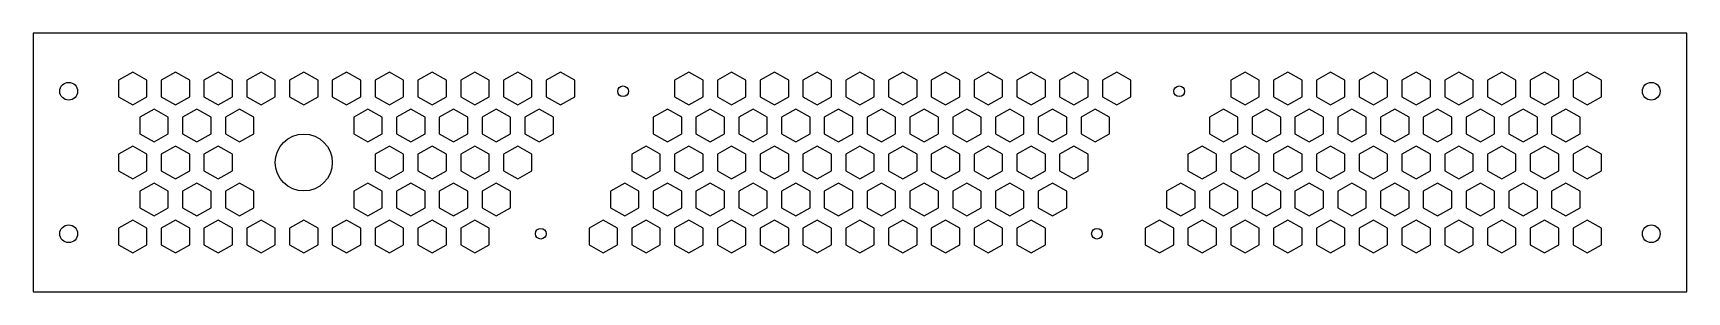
# Model space of a CAD drawing. Header units: millimetres. Extents: x 372 to 835, y 384 to 456.
import ezdxf

# ---------------------------------------------------------------- set-up
doc = ezdxf.new("R2010")
doc.units = ezdxf.units.MM

msp = doc.modelspace()

# ---------------------------------------------------------------- linework, layer by layer
at = {"color": 7, "linetype": 'Continuous', "lineweight": 25}
for p, q in [((835.48, 456.44), (371.6, 456.44)), ((371.6, 456.44), (371.6, 383.74)), ((835.48, 383.74), (835.48, 456.44)), ((399.54, 445.49), (395.54, 443.18)), ((403.54, 443.18), (399.54, 445.49)), ((411.54, 445.49), (407.54, 443.18)), ((415.54, 443.18), (411.54, 445.49)), ((423.54, 445.49), (419.54, 443.18)), ((427.54, 443.18), (423.54, 445.49)), ((435.54, 445.49), (431.54, 443.18)), ((439.54, 443.18), (435.54, 445.49)), ((447.54, 445.49), (443.54, 443.18)), ((451.54, 443.18), (447.54, 445.49)), ((459.54, 445.49), (455.54, 443.18)), ((463.54, 443.18), (459.54, 445.49)), ((471.54, 445.49), (467.54, 443.18)), ((475.54, 443.18), (471.54, 445.49)), ((483.54, 445.49), (479.54, 443.18)), ((487.54, 443.18), (483.54, 445.49)), ((495.54, 445.49), (491.54, 443.18)), ((499.54, 443.18), (495.54, 445.49)), ((507.54, 445.49), (503.54, 443.18)), ((511.54, 443.18), (507.54, 445.49)), ((519.54, 445.49), (515.54, 443.18)), ((523.54, 443.18), (519.54, 445.49)), ((555.54, 445.49), (551.54, 443.18)), ((559.54, 443.18), (555.54, 445.49)), ((567.54, 445.49), (563.54, 443.18)), ((571.54, 443.18), (567.54, 445.49)), ((579.54, 445.49), (575.54, 443.18)), ((583.54, 443.18), (579.54, 445.49)), ((591.54, 445.49), (587.54, 443.18)), ((595.54, 443.18), (591.54, 445.49)), ((603.54, 445.49), (599.54, 443.18)), ((607.54, 443.18), (603.54, 445.49)), ((615.54, 445.49), (611.54, 443.18)), ((619.54, 443.18), (615.54, 445.49)), ((627.54, 445.49), (623.54, 443.18)), ((631.54, 443.18), (627.54, 445.49)), ((639.54, 445.49), (635.54, 443.18)), ((643.54, 443.18), (639.54, 445.49)), ((651.54, 445.49), (647.54, 443.18)), ((655.54, 443.18), (651.54, 445.49)), ((663.54, 445.49), (659.54, 443.18)), ((667.54, 443.18), (663.54, 445.49)), ((675.54, 445.49), (671.54, 443.18)), ((679.54, 443.18), (675.54, 445.49)), ((711.54, 445.49), (707.54, 443.18)), ((715.54, 443.18), (711.54, 445.49)), ((723.54, 445.49), (719.54, 443.18)), ((727.54, 443.18), (723.54, 445.49)), ((735.54, 445.49), (731.54, 443.18)), ((739.54, 443.18), (735.54, 445.49)), ((747.54, 445.49), (743.54, 443.18)), ((751.54, 443.18), (747.54, 445.49)), ((759.54, 445.49), (755.54, 443.18)), ((763.54, 443.18), (759.54, 445.49)), ((771.54, 445.49), (767.54, 443.18)), ((775.54, 443.18), (771.54, 445.49)), ((783.54, 445.49), (779.54, 443.18)), ((787.54, 443.18), (783.54, 445.49)), ((795.54, 445.49), (791.54, 443.18)), ((799.54, 443.18), (795.54, 445.49)), ((807.54, 445.49), (803.54, 443.18)), ((811.54, 443.18), (807.54, 445.49)), ((395.54, 443.18), (395.54, 438.56)), ((403.54, 438.56), (403.54, 443.18)), ((407.54, 443.18), (407.54, 438.56)), ((415.54, 438.56), (415.54, 443.18)), ((419.54, 443.18), (419.54, 438.56)), ((427.54, 438.56), (427.54, 443.18)), ((431.54, 443.18), (431.54, 438.56)), ((439.54, 438.56), (439.54, 443.18)), ((443.54, 443.18), (443.54, 438.56)), ((451.54, 438.56), (451.54, 443.18)), ((455.54, 443.18), (455.54, 438.56)), ((463.54, 438.56), (463.54, 443.18)), ((467.54, 443.18), (467.54, 438.56)), ((475.54, 438.56), (475.54, 443.18)), ((479.54, 443.18), (479.54, 438.56)), ((487.54, 438.56), (487.54, 443.18)), ((491.54, 443.18), (491.54, 438.56)), ((499.54, 438.56), (499.54, 443.18)), ((503.54, 443.18), (503.54, 438.56)), ((511.54, 438.56), (511.54, 443.18)), ((515.54, 443.18), (515.54, 438.56)), ((523.54, 438.56), (523.54, 443.18)), ((551.54, 443.18), (551.54, 438.56)), ((559.54, 438.56), (559.54, 443.18)), ((563.54, 443.18), (563.54, 438.56)), ((571.54, 438.56), (571.54, 443.18)), ((575.54, 443.18), (575.54, 438.56)), ((583.54, 438.56), (583.54, 443.18)), ((587.54, 443.18), (587.54, 438.56)), ((595.54, 438.56), (595.54, 443.18)), ((599.54, 443.18), (599.54, 438.56)), ((607.54, 438.56), (607.54, 443.18)), ((611.54, 443.18), (611.54, 438.56)), ((619.54, 438.56), (619.54, 443.18)), ((623.54, 443.18), (623.54, 438.56)), ((631.54, 438.56), (631.54, 443.18)), ((635.54, 443.18), (635.54, 438.56)), ((643.54, 438.56), (643.54, 443.18)), ((647.54, 443.18), (647.54, 438.56)), ((655.54, 438.56), (655.54, 443.18)), ((659.54, 443.18), (659.54, 438.56)), ((667.54, 438.56), (667.54, 443.18)), ((671.54, 443.18), (671.54, 438.56)), ((679.54, 438.56), (679.54, 443.18)), ((707.54, 443.18), (707.54, 438.56)), ((715.54, 438.56), (715.54, 443.18)), ((719.54, 443.18), (719.54, 438.56)), ((727.54, 438.56), (727.54, 443.18)), ((731.54, 443.18), (731.54, 438.56)), ((739.54, 438.56), (739.54, 443.18)), ((743.54, 443.18), (743.54, 438.56)), ((751.54, 438.56), (751.54, 443.18)), ((755.54, 443.18), (755.54, 438.56)), ((763.54, 438.56), (763.54, 443.18)), ((767.54, 443.18), (767.54, 438.56)), ((775.54, 438.56), (775.54, 443.18)), ((779.54, 443.18), (779.54, 438.56)), ((787.54, 438.56), (787.54, 443.18)), ((791.54, 443.18), (791.54, 438.56)), ((799.54, 438.56), (799.54, 443.18)), ((803.54, 443.18), (803.54, 438.56)), ((811.54, 438.56), (811.54, 443.18)), ((395.54, 438.56), (399.54, 436.25)), ((399.54, 436.25), (403.54, 438.56)), ((407.54, 438.56), (411.54, 436.25)), ((411.54, 436.25), (415.54, 438.56)), ((419.54, 438.56), (423.54, 436.25)), ((423.54, 436.25), (427.54, 438.56)), ((431.54, 438.56), (435.54, 436.25)), ((435.54, 436.25), (439.54, 438.56)), ((443.54, 438.56), (447.54, 436.25)), ((447.54, 436.25), (451.54, 438.56)), ((455.54, 438.56), (459.54, 436.25)), ((459.54, 436.25), (463.54, 438.56)), ((467.54, 438.56), (471.54, 436.25)), ((471.54, 436.25), (475.54, 438.56)), ((479.54, 438.56), (483.54, 436.25)), ((483.54, 436.25), (487.54, 438.56)), ((491.54, 438.56), (495.54, 436.25)), ((495.54, 436.25), (499.54, 438.56)), ((503.54, 438.56), (507.54, 436.25)), ((507.54, 436.25), (511.54, 438.56)), ((515.54, 438.56), (519.54, 436.25)), ((519.54, 436.25), (523.54, 438.56)), ((551.54, 438.56), (555.54, 436.25)), ((555.54, 436.25), (559.54, 438.56)), ((563.54, 438.56), (567.54, 436.25)), ((567.54, 436.25), (571.54, 438.56)), ((575.54, 438.56), (579.54, 436.25)), ((579.54, 436.25), (583.54, 438.56)), ((587.54, 438.56), (591.54, 436.25)), ((591.54, 436.25), (595.54, 438.56)), ((599.54, 438.56), (603.54, 436.25)), ((603.54, 436.25), (607.54, 438.56)), ((611.54, 438.56), (615.54, 436.25)), ((615.54, 436.25), (619.54, 438.56)), ((623.54, 438.56), (627.54, 436.25)), ((627.54, 436.25), (631.54, 438.56)), ((635.54, 438.56), (639.54, 436.25)), ((639.54, 436.25), (643.54, 438.56)), ((647.54, 438.56), (651.54, 436.25)), ((651.54, 436.25), (655.54, 438.56)), ((659.54, 438.56), (663.54, 436.25)), ((663.54, 436.25), (667.54, 438.56)), ((671.54, 438.56), (675.54, 436.25)), ((675.54, 436.25), (679.54, 438.56)), ((707.54, 438.56), (711.54, 436.25)), ((711.54, 436.25), (715.54, 438.56)), ((719.54, 438.56), (723.54, 436.25)), ((723.54, 436.25), (727.54, 438.56)), ((731.54, 438.56), (735.54, 436.25)), ((735.54, 436.25), (739.54, 438.56)), ((743.54, 438.56), (747.54, 436.25)), ((747.54, 436.25), (751.54, 438.56)), ((755.54, 438.56), (759.54, 436.25)), ((759.54, 436.25), (763.54, 438.56)), ((767.54, 438.56), (771.54, 436.25)), ((771.54, 436.25), (775.54, 438.56)), ((779.54, 438.56), (783.54, 436.25)), ((783.54, 436.25), (787.54, 438.56)), ((791.54, 438.56), (795.54, 436.25)), ((795.54, 436.25), (799.54, 438.56)), ((803.54, 438.56), (807.54, 436.25)), ((807.54, 436.25), (811.54, 438.56)), ((405.54, 435.1), (401.54, 432.79)), ((401.54, 432.79), (401.54, 428.17)), ((409.54, 432.79), (405.54, 435.1)), ((409.54, 428.17), (409.54, 432.79)), ((417.54, 435.1), (413.54, 432.79)), ((413.54, 432.79), (413.54, 428.17)), ((421.54, 432.79), (417.54, 435.1)), ((421.54, 428.17), (421.54, 432.79)), ((429.54, 435.1), (425.54, 432.79)), ((425.54, 432.79), (425.54, 428.17)), ((433.54, 432.79), (429.54, 435.1)), ((433.54, 428.17), (433.54, 432.79)), ((465.54, 435.1), (461.54, 432.79)), ((461.54, 432.79), (461.54, 428.17)), ((469.54, 432.79), (465.54, 435.1)), ((469.54, 428.17), (469.54, 432.79)), ((477.54, 435.1), (473.54, 432.79)), ((473.54, 432.79), (473.54, 428.17)), ((481.54, 432.79), (477.54, 435.1)), ((481.54, 428.17), (481.54, 432.79)), ((489.54, 435.1), (485.54, 432.79)), ((485.54, 432.79), (485.54, 428.17)), ((493.54, 432.79), (489.54, 435.1)), ((493.54, 428.17), (493.54, 432.79)), ((501.54, 435.1), (497.54, 432.79)), ((497.54, 432.79), (497.54, 428.17)), ((505.54, 432.79), (501.54, 435.1)), ((505.54, 428.17), (505.54, 432.79)), ((513.54, 435.1), (509.54, 432.79)), ((509.54, 432.79), (509.54, 428.17)), ((517.54, 432.79), (513.54, 435.1)), ((517.54, 428.17), (517.54, 432.79)), ((549.54, 435.1), (545.54, 432.79)), ((545.54, 432.79), (545.54, 428.17)), ((553.54, 432.79), (549.54, 435.1)), ((553.54, 428.17), (553.54, 432.79)), ((561.54, 435.1), (557.54, 432.79)), ((557.54, 432.79), (557.54, 428.17)), ((565.54, 432.79), (561.54, 435.1)), ((565.54, 428.17), (565.54, 432.79)), ((573.54, 435.1), (569.54, 432.79)), ((569.54, 432.79), (569.54, 428.17)), ((577.54, 432.79), (573.54, 435.1)), ((577.54, 428.17), (577.54, 432.79)), ((585.54, 435.1), (581.54, 432.79)), ((581.54, 432.79), (581.54, 428.17)), ((589.54, 432.79), (585.54, 435.1)), ((589.54, 428.17), (589.54, 432.79)), ((597.54, 435.1), (593.54, 432.79)), ((593.54, 432.79), (593.54, 428.17)), ((601.54, 432.79), (597.54, 435.1)), ((601.54, 428.17), (601.54, 432.79)), ((609.54, 435.1), (605.54, 432.79)), ((605.54, 432.79), (605.54, 428.17)), ((613.54, 432.79), (609.54, 435.1)), ((613.54, 428.17), (613.54, 432.79)), ((621.54, 435.1), (617.54, 432.79)), ((617.54, 432.79), (617.54, 428.17)), ((625.54, 432.79), (621.54, 435.1)), ((625.54, 428.17), (625.54, 432.79)), ((633.54, 435.1), (629.54, 432.79)), ((629.54, 432.79), (629.54, 428.17)), ((637.54, 432.79), (633.54, 435.1)), ((637.54, 428.17), (637.54, 432.79)), ((645.54, 435.1), (641.54, 432.79)), ((641.54, 432.79), (641.54, 428.17)), ((649.54, 432.79), (645.54, 435.1)), ((649.54, 428.17), (649.54, 432.79)), ((657.54, 435.1), (653.54, 432.79)), ((653.54, 432.79), (653.54, 428.17)), ((661.54, 432.79), (657.54, 435.1)), ((661.54, 428.17), (661.54, 432.79)), ((669.54, 435.1), (665.54, 432.79)), ((665.54, 432.79), (665.54, 428.17)), ((673.54, 432.79), (669.54, 435.1)), ((673.54, 428.17), (673.54, 432.79)), ((705.54, 435.1), (701.54, 432.79)), ((701.54, 432.79), (701.54, 428.17)), ((709.54, 432.79), (705.54, 435.1)), ((709.54, 428.17), (709.54, 432.79)), ((717.54, 435.1), (713.54, 432.79)), ((713.54, 432.79), (713.54, 428.17)), ((721.54, 432.79), (717.54, 435.1)), ((721.54, 428.17), (721.54, 432.79)), ((729.54, 435.1), (725.54, 432.79)), ((725.54, 432.79), (725.54, 428.17)), ((733.54, 432.79), (729.54, 435.1)), ((733.54, 428.17), (733.54, 432.79)), ((741.54, 435.1), (737.54, 432.79)), ((737.54, 432.79), (737.54, 428.17)), ((745.54, 432.79), (741.54, 435.1)), ((745.54, 428.17), (745.54, 432.79)), ((753.54, 435.1), (749.54, 432.79)), ((749.54, 432.79), (749.54, 428.17)), ((757.54, 432.79), (753.54, 435.1)), ((757.54, 428.17), (757.54, 432.79)), ((765.54, 435.1), (761.54, 432.79)), ((761.54, 432.79), (761.54, 428.17)), ((769.54, 432.79), (765.54, 435.1)), ((769.54, 428.17), (769.54, 432.79)), ((777.54, 435.1), (773.54, 432.79)), ((773.54, 432.79), (773.54, 428.17)), ((781.54, 432.79), (777.54, 435.1)), ((781.54, 428.17), (781.54, 432.79)), ((789.54, 435.1), (785.54, 432.79)), ((785.54, 432.79), (785.54, 428.17)), ((793.54, 432.79), (789.54, 435.1)), ((793.54, 428.17), (793.54, 432.79)), ((801.54, 435.1), (797.54, 432.79)), ((797.54, 432.79), (797.54, 428.17)), ((805.54, 432.79), (801.54, 435.1)), ((805.54, 428.17), (805.54, 432.79)), ((401.54, 428.17), (405.54, 425.86)), ((405.54, 425.86), (409.54, 428.17)), ((413.54, 428.17), (417.54, 425.86)), ((417.54, 425.86), (421.54, 428.17)), ((425.54, 428.17), (429.54, 425.86)), ((429.54, 425.86), (433.54, 428.17)), ((461.54, 428.17), (465.54, 425.86)), ((465.54, 425.86), (469.54, 428.17)), ((473.54, 428.17), (477.54, 425.86)), ((477.54, 425.86), (481.54, 428.17)), ((485.54, 428.17), (489.54, 425.86)), ((489.54, 425.86), (493.54, 428.17)), ((497.54, 428.17), (501.54, 425.86)), ((501.54, 425.86), (505.54, 428.17)), ((509.54, 428.17), (513.54, 425.86)), ((513.54, 425.86), (517.54, 428.17)), ((545.54, 428.17), (549.54, 425.86)), ((549.54, 425.86), (553.54, 428.17)), ((557.54, 428.17), (561.54, 425.86)), ((561.54, 425.86), (565.54, 428.17)), ((569.54, 428.17), (573.54, 425.86)), ((573.54, 425.86), (577.54, 428.17)), ((581.54, 428.17), (585.54, 425.86)), ((585.54, 425.86), (589.54, 428.17)), ((593.54, 428.17), (597.54, 425.86)), ((597.54, 425.86), (601.54, 428.17)), ((605.54, 428.17), (609.54, 425.86)), ((609.54, 425.86), (613.54, 428.17)), ((617.54, 428.17), (621.54, 425.86)), ((621.54, 425.86), (625.54, 428.17)), ((629.54, 428.17), (633.54, 425.86)), ((633.54, 425.86), (637.54, 428.17)), ((641.54, 428.17), (645.54, 425.86)), ((645.54, 425.86), (649.54, 428.17)), ((653.54, 428.17), (657.54, 425.86)), ((657.54, 425.86), (661.54, 428.17)), ((665.54, 428.17), (669.54, 425.86)), ((669.54, 425.86), (673.54, 428.17)), ((701.54, 428.17), (705.54, 425.86)), ((705.54, 425.86), (709.54, 428.17)), ((713.54, 428.17), (717.54, 425.86)), ((717.54, 425.86), (721.54, 428.17)), ((725.54, 428.17), (729.54, 425.86)), ((729.54, 425.86), (733.54, 428.17)), ((737.54, 428.17), (741.54, 425.86)), ((741.54, 425.86), (745.54, 428.17)), ((749.54, 428.17), (753.54, 425.86)), ((753.54, 425.86), (757.54, 428.17)), ((761.54, 428.17), (765.54, 425.86)), ((765.54, 425.86), (769.54, 428.17)), ((773.54, 428.17), (777.54, 425.86)), ((777.54, 425.86), (781.54, 428.17)), ((785.54, 428.17), (789.54, 425.86)), ((789.54, 425.86), (793.54, 428.17)), ((797.54, 428.17), (801.54, 425.86)), ((801.54, 425.86), (805.54, 428.17)), ((399.54, 424.71), (395.54, 422.4)), ((395.54, 422.4), (395.54, 417.78)), ((403.54, 422.4), (399.54, 424.71)), ((403.54, 417.78), (403.54, 422.4)), ((411.54, 424.71), (407.54, 422.4)), ((407.54, 422.4), (407.54, 417.78)), ((415.54, 422.4), (411.54, 424.71)), ((415.54, 417.78), (415.54, 422.4)), ((423.54, 424.71), (419.54, 422.4)), ((419.54, 422.4), (419.54, 417.78)), ((427.54, 422.4), (423.54, 424.71)), ((427.54, 417.78), (427.54, 422.4)), ((471.54, 424.71), (467.54, 422.4)), ((467.54, 422.4), (467.54, 417.78)), ((475.54, 422.4), (471.54, 424.71)), ((475.54, 417.78), (475.54, 422.4)), ((483.54, 424.71), (479.54, 422.4)), ((479.54, 422.4), (479.54, 417.78)), ((487.54, 422.4), (483.54, 424.71)), ((487.54, 417.78), (487.54, 422.4)), ((495.54, 424.71), (491.54, 422.4)), ((491.54, 422.4), (491.54, 417.78)), ((499.54, 422.4), (495.54, 424.71)), ((499.54, 417.78), (499.54, 422.4)), ((507.54, 424.71), (503.54, 422.4)), ((503.54, 422.4), (503.54, 417.78)), ((511.54, 422.4), (507.54, 424.71)), ((511.54, 417.78), (511.54, 422.4)), ((543.54, 424.71), (539.54, 422.4)), ((539.54, 422.4), (539.54, 417.78)), ((547.54, 422.4), (543.54, 424.71)), ((547.54, 417.78), (547.54, 422.4)), ((555.54, 424.71), (551.54, 422.4)), ((551.54, 422.4), (551.54, 417.78)), ((559.54, 422.4), (555.54, 424.71)), ((559.54, 417.78), (559.54, 422.4)), ((567.54, 424.71), (563.54, 422.4)), ((563.54, 422.4), (563.54, 417.78)), ((571.54, 422.4), (567.54, 424.71)), ((571.54, 417.78), (571.54, 422.4)), ((579.54, 424.71), (575.54, 422.4)), ((575.54, 422.4), (575.54, 417.78)), ((583.54, 422.4), (579.54, 424.71)), ((583.54, 417.78), (583.54, 422.4)), ((591.54, 424.71), (587.54, 422.4)), ((587.54, 422.4), (587.54, 417.78)), ((595.54, 422.4), (591.54, 424.71)), ((595.54, 417.78), (595.54, 422.4)), ((603.54, 424.71), (599.54, 422.4)), ((599.54, 422.4), (599.54, 417.78)), ((607.54, 422.4), (603.54, 424.71)), ((607.54, 417.78), (607.54, 422.4)), ((615.54, 424.71), (611.54, 422.4)), ((611.54, 422.4), (611.54, 417.78)), ((619.54, 422.4), (615.54, 424.71)), ((619.54, 417.78), (619.54, 422.4)), ((627.54, 424.71), (623.54, 422.4)), ((623.54, 422.4), (623.54, 417.78)), ((631.54, 422.4), (627.54, 424.71)), ((631.54, 417.78), (631.54, 422.4)), ((639.54, 424.71), (635.54, 422.4)), ((635.54, 422.4), (635.54, 417.78)), ((643.54, 422.4), (639.54, 424.71)), ((643.54, 417.78), (643.54, 422.4)), ((651.54, 424.71), (647.54, 422.4)), ((647.54, 422.4), (647.54, 417.78)), ((655.54, 422.4), (651.54, 424.71)), ((655.54, 417.78), (655.54, 422.4)), ((663.54, 424.71), (659.54, 422.4)), ((659.54, 422.4), (659.54, 417.78)), ((667.54, 422.4), (663.54, 424.71)), ((667.54, 417.78), (667.54, 422.4)), ((699.54, 424.71), (695.54, 422.4)), ((695.54, 422.4), (695.54, 417.78)), ((703.54, 422.4), (699.54, 424.71)), ((703.54, 417.78), (703.54, 422.4)), ((711.54, 424.71), (707.54, 422.4)), ((707.54, 422.4), (707.54, 417.78)), ((715.54, 422.4), (711.54, 424.71)), ((715.54, 417.78), (715.54, 422.4)), ((723.54, 424.71), (719.54, 422.4)), ((719.54, 422.4), (719.54, 417.78)), ((727.54, 422.4), (723.54, 424.71)), ((727.54, 417.78), (727.54, 422.4)), ((735.54, 424.71), (731.54, 422.4)), ((731.54, 422.4), (731.54, 417.78)), ((739.54, 422.4), (735.54, 424.71)), ((739.54, 417.78), (739.54, 422.4)), ((747.54, 424.71), (743.54, 422.4)), ((743.54, 422.4), (743.54, 417.78)), ((751.54, 422.4), (747.54, 424.71)), ((751.54, 417.78), (751.54, 422.4)), ((759.54, 424.71), (755.54, 422.4)), ((755.54, 422.4), (755.54, 417.78)), ((763.54, 422.4), (759.54, 424.71)), ((763.54, 417.78), (763.54, 422.4)), ((771.54, 424.71), (767.54, 422.4)), ((767.54, 422.4), (767.54, 417.78)), ((775.54, 422.4), (771.54, 424.71)), ((775.54, 417.78), (775.54, 422.4)), ((783.54, 424.71), (779.54, 422.4)), ((779.54, 422.4), (779.54, 417.78)), ((787.54, 422.4), (783.54, 424.71)), ((787.54, 417.78), (787.54, 422.4)), ((795.54, 424.71), (791.54, 422.4)), ((791.54, 422.4), (791.54, 417.78)), ((799.54, 422.4), (795.54, 424.71)), ((799.54, 417.78), (799.54, 422.4)), ((807.54, 424.71), (803.54, 422.4)), ((803.54, 422.4), (803.54, 417.78)), ((811.54, 422.4), (807.54, 424.71)), ((811.54, 417.78), (811.54, 422.4)), ((395.54, 417.78), (399.54, 415.47)), ((399.54, 415.47), (403.54, 417.78)), ((407.54, 417.78), (411.54, 415.47)), ((411.54, 415.47), (415.54, 417.78)), ((419.54, 417.78), (423.54, 415.47)), ((423.54, 415.47), (427.54, 417.78)), ((467.54, 417.78), (471.54, 415.47)), ((471.54, 415.47), (475.54, 417.78)), ((479.54, 417.78), (483.54, 415.47)), ((483.54, 415.47), (487.54, 417.78)), ((491.54, 417.78), (495.54, 415.47)), ((495.54, 415.47), (499.54, 417.78)), ((503.54, 417.78), (507.54, 415.47)), ((507.54, 415.47), (511.54, 417.78)), ((539.54, 417.78), (543.54, 415.47)), ((543.54, 415.47), (547.54, 417.78)), ((551.54, 417.78), (555.54, 415.47)), ((555.54, 415.47), (559.54, 417.78)), ((563.54, 417.78), (567.54, 415.47)), ((567.54, 415.47), (571.54, 417.78)), ((575.54, 417.78), (579.54, 415.47)), ((579.54, 415.47), (583.54, 417.78)), ((587.54, 417.78), (591.54, 415.47)), ((591.54, 415.47), (595.54, 417.78)), ((599.54, 417.78), (603.54, 415.47)), ((603.54, 415.47), (607.54, 417.78)), ((611.54, 417.78), (615.54, 415.47)), ((615.54, 415.47), (619.54, 417.78)), ((623.54, 417.78), (627.54, 415.47)), ((627.54, 415.47), (631.54, 417.78)), ((635.54, 417.78), (639.54, 415.47)), ((639.54, 415.47), (643.54, 417.78)), ((647.54, 417.78), (651.54, 415.47)), ((651.54, 415.47), (655.54, 417.78)), ((659.54, 417.78), (663.54, 415.47)), ((663.54, 415.47), (667.54, 417.78)), ((695.54, 417.78), (699.54, 415.47)), ((699.54, 415.47), (703.54, 417.78)), ((707.54, 417.78), (711.54, 415.47)), ((711.54, 415.47), (715.54, 417.78)), ((719.54, 417.78), (723.54, 415.47)), ((723.54, 415.47), (727.54, 417.78)), ((731.54, 417.78), (735.54, 415.47)), ((735.54, 415.47), (739.54, 417.78)), ((743.54, 417.78), (747.54, 415.47)), ((747.54, 415.47), (751.54, 417.78)), ((755.54, 417.78), (759.54, 415.47)), ((759.54, 415.47), (763.54, 417.78)), ((767.54, 417.78), (771.54, 415.47)), ((771.54, 415.47), (775.54, 417.78)), ((779.54, 417.78), (783.54, 415.47)), ((783.54, 415.47), (787.54, 417.78)), ((791.54, 417.78), (795.54, 415.47)), ((795.54, 415.47), (799.54, 417.78)), ((803.54, 417.78), (807.54, 415.47)), ((807.54, 415.47), (811.54, 417.78)), ((405.54, 414.32), (401.54, 412.01)), ((409.54, 412.01), (405.54, 414.32)), ((417.54, 414.32), (413.54, 412.01)), ((421.54, 412.01), (417.54, 414.32)), ((429.54, 414.32), (425.54, 412.01)), ((433.54, 412.01), (429.54, 414.32)), ((465.54, 414.32), (461.54, 412.01)), ((469.54, 412.01), (465.54, 414.32)), ((477.54, 414.32), (473.54, 412.01)), ((481.54, 412.01), (477.54, 414.32)), ((489.54, 414.32), (485.54, 412.01)), ((493.54, 412.01), (489.54, 414.32)), ((501.54, 414.32), (497.54, 412.01)), ((505.54, 412.01), (501.54, 414.32)), ((537.54, 414.32), (533.54, 412.01)), ((541.54, 412.01), (537.54, 414.32)), ((549.54, 414.32), (545.54, 412.01)), ((553.54, 412.01), (549.54, 414.32)), ((561.54, 414.32), (557.54, 412.01)), ((565.54, 412.01), (561.54, 414.32)), ((573.54, 414.32), (569.54, 412.01)), ((577.54, 412.01), (573.54, 414.32)), ((585.54, 414.32), (581.54, 412.01)), ((589.54, 412.01), (585.54, 414.32)), ((597.54, 414.32), (593.54, 412.01)), ((601.54, 412.01), (597.54, 414.32)), ((609.54, 414.32), (605.54, 412.01)), ((613.54, 412.01), (609.54, 414.32)), ((621.54, 414.32), (617.54, 412.01)), ((625.54, 412.01), (621.54, 414.32)), ((633.54, 414.32), (629.54, 412.01)), ((637.54, 412.01), (633.54, 414.32)), ((645.54, 414.32), (641.54, 412.01)), ((649.54, 412.01), (645.54, 414.32)), ((657.54, 414.32), (653.54, 412.01)), ((661.54, 412.01), (657.54, 414.32)), ((693.54, 414.32), (689.54, 412.01)), ((697.54, 412.01), (693.54, 414.32)), ((705.54, 414.32), (701.54, 412.01)), ((709.54, 412.01), (705.54, 414.32)), ((717.54, 414.32), (713.54, 412.01)), ((721.54, 412.01), (717.54, 414.32)), ((729.54, 414.32), (725.54, 412.01)), ((733.54, 412.01), (729.54, 414.32)), ((741.54, 414.32), (737.54, 412.01)), ((745.54, 412.01), (741.54, 414.32)), ((753.54, 414.32), (749.54, 412.01)), ((757.54, 412.01), (753.54, 414.32)), ((765.54, 414.32), (761.54, 412.01)), ((769.54, 412.01), (765.54, 414.32)), ((777.54, 414.32), (773.54, 412.01)), ((781.54, 412.01), (777.54, 414.32)), ((789.54, 414.32), (785.54, 412.01)), ((793.54, 412.01), (789.54, 414.32)), ((801.54, 414.32), (797.54, 412.01)), ((805.54, 412.01), (801.54, 414.32)), ((401.54, 412.01), (401.54, 407.39)), ((409.54, 407.39), (409.54, 412.01)), ((413.54, 412.01), (413.54, 407.39)), ((421.54, 407.39), (421.54, 412.01)), ((425.54, 412.01), (425.54, 407.39)), ((433.54, 407.39), (433.54, 412.01)), ((461.54, 412.01), (461.54, 407.39)), ((469.54, 407.39), (469.54, 412.01)), ((473.54, 412.01), (473.54, 407.39)), ((481.54, 407.39), (481.54, 412.01)), ((485.54, 412.01), (485.54, 407.39)), ((493.54, 407.39), (493.54, 412.01)), ((497.54, 412.01), (497.54, 407.39)), ((505.54, 407.39), (505.54, 412.01)), ((533.54, 412.01), (533.54, 407.39)), ((541.54, 407.39), (541.54, 412.01)), ((545.54, 412.01), (545.54, 407.39)), ((553.54, 407.39), (553.54, 412.01)), ((557.54, 412.01), (557.54, 407.39)), ((565.54, 407.39), (565.54, 412.01)), ((569.54, 412.01), (569.54, 407.39)), ((577.54, 407.39), (577.54, 412.01)), ((581.54, 412.01), (581.54, 407.39)), ((589.54, 407.39), (589.54, 412.01)), ((593.54, 412.01), (593.54, 407.39)), ((601.54, 407.39), (601.54, 412.01)), ((605.54, 412.01), (605.54, 407.39)), ((613.54, 407.39), (613.54, 412.01)), ((617.54, 412.01), (617.54, 407.39)), ((625.54, 407.39), (625.54, 412.01)), ((629.54, 412.01), (629.54, 407.39)), ((637.54, 407.39), (637.54, 412.01)), ((641.54, 412.01), (641.54, 407.39)), ((649.54, 407.39), (649.54, 412.01)), ((653.54, 412.01), (653.54, 407.39)), ((661.54, 407.39), (661.54, 412.01)), ((689.54, 412.01), (689.54, 407.39)), ((697.54, 407.39), (697.54, 412.01)), ((701.54, 412.01), (701.54, 407.39)), ((709.54, 407.39), (709.54, 412.01)), ((713.54, 412.01), (713.54, 407.39)), ((721.54, 407.39), (721.54, 412.01)), ((725.54, 412.01), (725.54, 407.39)), ((733.54, 407.39), (733.54, 412.01)), ((737.54, 412.01), (737.54, 407.39)), ((745.54, 407.39), (745.54, 412.01)), ((749.54, 412.01), (749.54, 407.39)), ((757.54, 407.39), (757.54, 412.01)), ((761.54, 412.01), (761.54, 407.39)), ((769.54, 407.39), (769.54, 412.01)), ((773.54, 412.01), (773.54, 407.39)), ((781.54, 407.39), (781.54, 412.01)), ((785.54, 412.01), (785.54, 407.39)), ((793.54, 407.39), (793.54, 412.01)), ((797.54, 412.01), (797.54, 407.39)), ((805.54, 407.39), (805.54, 412.01)), ((399.54, 403.92), (395.54, 401.61)), ((403.54, 401.61), (399.54, 403.92)), ((401.54, 407.39), (405.54, 405.08)), ((405.54, 405.08), (409.54, 407.39)), ((411.54, 403.92), (407.54, 401.61)), ((415.54, 401.61), (411.54, 403.92)), ((413.54, 407.39), (417.54, 405.08)), ((417.54, 405.08), (421.54, 407.39)), ((423.54, 403.92), (419.54, 401.61)), ((427.54, 401.61), (423.54, 403.92)), ((425.54, 407.39), (429.54, 405.08)), ((429.54, 405.08), (433.54, 407.39)), ((435.54, 403.92), (431.54, 401.61)), ((439.54, 401.61), (435.54, 403.92)), ((447.54, 403.92), (443.54, 401.61)), ((451.54, 401.61), (447.54, 403.92)), ((459.54, 403.92), (455.54, 401.61)), ((463.54, 401.61), (459.54, 403.92)), ((461.54, 407.39), (465.54, 405.08)), ((465.54, 405.08), (469.54, 407.39)), ((471.54, 403.92), (467.54, 401.61)), ((475.54, 401.61), (471.54, 403.92)), ((473.54, 407.39), (477.54, 405.08)), ((477.54, 405.08), (481.54, 407.39)), ((483.54, 403.92), (479.54, 401.61)), ((487.54, 401.61), (483.54, 403.92)), ((485.54, 407.39), (489.54, 405.08)), ((489.54, 405.08), (493.54, 407.39)), ((495.54, 403.92), (491.54, 401.61)), ((499.54, 401.61), (495.54, 403.92)), ((497.54, 407.39), (501.54, 405.08)), ((501.54, 405.08), (505.54, 407.39)), ((531.54, 403.92), (527.54, 401.61)), ((535.54, 401.61), (531.54, 403.92)), ((533.54, 407.39), (537.54, 405.08)), ((537.54, 405.08), (541.54, 407.39)), ((543.54, 403.92), (539.54, 401.61)), ((547.54, 401.61), (543.54, 403.92)), ((545.54, 407.39), (549.54, 405.08)), ((549.54, 405.08), (553.54, 407.39)), ((555.54, 403.92), (551.54, 401.61)), ((559.54, 401.61), (555.54, 403.92)), ((557.54, 407.39), (561.54, 405.08)), ((561.54, 405.08), (565.54, 407.39)), ((567.54, 403.92), (563.54, 401.61)), ((571.54, 401.61), (567.54, 403.92)), ((569.54, 407.39), (573.54, 405.08)), ((573.54, 405.08), (577.54, 407.39)), ((579.54, 403.92), (575.54, 401.61)), ((583.54, 401.61), (579.54, 403.92)), ((581.54, 407.39), (585.54, 405.08)), ((585.54, 405.08), (589.54, 407.39)), ((591.54, 403.92), (587.54, 401.61)), ((595.54, 401.61), (591.54, 403.92)), ((593.54, 407.39), (597.54, 405.08)), ((597.54, 405.08), (601.54, 407.39)), ((603.54, 403.92), (599.54, 401.61)), ((607.54, 401.61), (603.54, 403.92)), ((605.54, 407.39), (609.54, 405.08)), ((609.54, 405.08), (613.54, 407.39)), ((615.54, 403.92), (611.54, 401.61)), ((619.54, 401.61), (615.54, 403.92)), ((617.54, 407.39), (621.54, 405.08)), ((621.54, 405.08), (625.54, 407.39)), ((627.54, 403.92), (623.54, 401.61)), ((631.54, 401.61), (627.54, 403.92)), ((629.54, 407.39), (633.54, 405.08)), ((633.54, 405.08), (637.54, 407.39)), ((639.54, 403.92), (635.54, 401.61)), ((643.54, 401.61), (639.54, 403.92)), ((641.54, 407.39), (645.54, 405.08)), ((645.54, 405.08), (649.54, 407.39)), ((651.54, 403.92), (647.54, 401.61)), ((655.54, 401.61), (651.54, 403.92)), ((653.54, 407.39), (657.54, 405.08)), ((657.54, 405.08), (661.54, 407.39)), ((687.54, 403.92), (683.54, 401.61)), ((691.54, 401.61), (687.54, 403.92)), ((689.54, 407.39), (693.54, 405.08)), ((693.54, 405.08), (697.54, 407.39)), ((699.54, 403.92), (695.54, 401.61)), ((703.54, 401.61), (699.54, 403.92)), ((701.54, 407.39), (705.54, 405.08)), ((705.54, 405.08), (709.54, 407.39)), ((711.54, 403.92), (707.54, 401.61)), ((715.54, 401.61), (711.54, 403.92)), ((713.54, 407.39), (717.54, 405.08)), ((717.54, 405.08), (721.54, 407.39)), ((723.54, 403.92), (719.54, 401.61)), ((727.54, 401.61), (723.54, 403.92)), ((725.54, 407.39), (729.54, 405.08)), ((729.54, 405.08), (733.54, 407.39)), ((735.54, 403.92), (731.54, 401.61)), ((739.54, 401.61), (735.54, 403.92)), ((737.54, 407.39), (741.54, 405.08)), ((741.54, 405.08), (745.54, 407.39)), ((747.54, 403.92), (743.54, 401.61)), ((751.54, 401.61), (747.54, 403.92)), ((749.54, 407.39), (753.54, 405.08)), ((753.54, 405.08), (757.54, 407.39)), ((759.54, 403.92), (755.54, 401.61)), ((763.54, 401.61), (759.54, 403.92)), ((761.54, 407.39), (765.54, 405.08)), ((765.54, 405.08), (769.54, 407.39)), ((771.54, 403.92), (767.54, 401.61)), ((775.54, 401.61), (771.54, 403.92)), ((773.54, 407.39), (777.54, 405.08)), ((777.54, 405.08), (781.54, 407.39)), ((783.54, 403.92), (779.54, 401.61)), ((787.54, 401.61), (783.54, 403.92)), ((785.54, 407.39), (789.54, 405.08)), ((789.54, 405.08), (793.54, 407.39)), ((795.54, 403.92), (791.54, 401.61)), ((799.54, 401.61), (795.54, 403.92)), ((797.54, 407.39), (801.54, 405.08)), ((801.54, 405.08), (805.54, 407.39)), ((807.54, 403.92), (803.54, 401.61)), ((811.54, 401.61), (807.54, 403.92)), ((395.54, 401.61), (395.54, 396.99)), ((403.54, 396.99), (403.54, 401.61)), ((407.54, 401.61), (407.54, 396.99)), ((415.54, 396.99), (415.54, 401.61)), ((419.54, 401.61), (419.54, 396.99)), ((427.54, 396.99), (427.54, 401.61)), ((431.54, 401.61), (431.54, 396.99)), ((439.54, 396.99), (439.54, 401.61)), ((443.54, 401.61), (443.54, 396.99)), ((451.54, 396.99), (451.54, 401.61)), ((455.54, 401.61), (455.54, 396.99)), ((463.54, 396.99), (463.54, 401.61)), ((467.54, 401.61), (467.54, 396.99)), ((475.54, 396.99), (475.54, 401.61)), ((479.54, 401.61), (479.54, 396.99)), ((487.54, 396.99), (487.54, 401.61)), ((491.54, 401.61), (491.54, 396.99)), ((499.54, 396.99), (499.54, 401.61)), ((527.54, 401.61), (527.54, 396.99)), ((535.54, 396.99), (535.54, 401.61)), ((539.54, 401.61), (539.54, 396.99)), ((547.54, 396.99), (547.54, 401.61)), ((551.54, 401.61), (551.54, 396.99)), ((559.54, 396.99), (559.54, 401.61)), ((563.54, 401.61), (563.54, 396.99)), ((571.54, 396.99), (571.54, 401.61)), ((575.54, 401.61), (575.54, 396.99)), ((583.54, 396.99), (583.54, 401.61)), ((587.54, 401.61), (587.54, 396.99)), ((595.54, 396.99), (595.54, 401.61)), ((599.54, 401.61), (599.54, 396.99)), ((607.54, 396.99), (607.54, 401.61)), ((611.54, 401.61), (611.54, 396.99)), ((619.54, 396.99), (619.54, 401.61)), ((623.54, 401.61), (623.54, 396.99)), ((631.54, 396.99), (631.54, 401.61)), ((635.54, 401.61), (635.54, 396.99)), ((643.54, 396.99), (643.54, 401.61)), ((647.54, 401.61), (647.54, 396.99)), ((655.54, 396.99), (655.54, 401.61)), ((683.54, 401.61), (683.54, 396.99)), ((691.54, 396.99), (691.54, 401.61)), ((695.54, 401.61), (695.54, 396.99)), ((703.54, 396.99), (703.54, 401.61)), ((707.54, 401.61), (707.54, 396.99)), ((715.54, 396.99), (715.54, 401.61)), ((719.54, 401.61), (719.54, 396.99)), ((727.54, 396.99), (727.54, 401.61)), ((731.54, 401.61), (731.54, 396.99)), ((739.54, 396.99), (739.54, 401.61)), ((743.54, 401.61), (743.54, 396.99)), ((751.54, 396.99), (751.54, 401.61)), ((755.54, 401.61), (755.54, 396.99)), ((763.54, 396.99), (763.54, 401.61)), ((767.54, 401.61), (767.54, 396.99)), ((775.54, 396.99), (775.54, 401.61)), ((779.54, 401.61), (779.54, 396.99)), ((787.54, 396.99), (787.54, 401.61)), ((791.54, 401.61), (791.54, 396.99)), ((799.54, 396.99), (799.54, 401.61)), ((803.54, 401.61), (803.54, 396.99)), ((811.54, 396.99), (811.54, 401.61)), ((395.54, 396.99), (399.54, 394.69)), ((399.54, 394.69), (403.54, 396.99)), ((407.54, 396.99), (411.54, 394.69)), ((411.54, 394.69), (415.54, 396.99)), ((419.54, 396.99), (423.54, 394.69)), ((423.54, 394.69), (427.54, 396.99)), ((431.54, 396.99), (435.54, 394.69)), ((435.54, 394.69), (439.54, 396.99)), ((443.54, 396.99), (447.54, 394.69)), ((447.54, 394.69), (451.54, 396.99)), ((455.54, 396.99), (459.54, 394.69)), ((459.54, 394.69), (463.54, 396.99)), ((467.54, 396.99), (471.54, 394.69)), ((471.54, 394.69), (475.54, 396.99)), ((479.54, 396.99), (483.54, 394.69)), ((483.54, 394.69), (487.54, 396.99)), ((491.54, 396.99), (495.54, 394.69)), ((495.54, 394.69), (499.54, 396.99)), ((527.54, 396.99), (531.54, 394.69)), ((531.54, 394.69), (535.54, 396.99)), ((539.54, 396.99), (543.54, 394.69)), ((543.54, 394.69), (547.54, 396.99)), ((551.54, 396.99), (555.54, 394.69)), ((555.54, 394.69), (559.54, 396.99)), ((563.54, 396.99), (567.54, 394.69)), ((567.54, 394.69), (571.54, 396.99)), ((575.54, 396.99), (579.54, 394.69)), ((579.54, 394.69), (583.54, 396.99)), ((587.54, 396.99), (591.54, 394.69)), ((591.54, 394.69), (595.54, 396.99)), ((599.54, 396.99), (603.54, 394.69)), ((603.54, 394.69), (607.54, 396.99)), ((611.54, 396.99), (615.54, 394.69)), ((615.54, 394.69), (619.54, 396.99)), ((623.54, 396.99), (627.54, 394.69)), ((627.54, 394.69), (631.54, 396.99)), ((635.54, 396.99), (639.54, 394.69)), ((639.54, 394.69), (643.54, 396.99)), ((647.54, 396.99), (651.54, 394.69)), ((651.54, 394.69), (655.54, 396.99)), ((683.54, 396.99), (687.54, 394.69)), ((687.54, 394.69), (691.54, 396.99)), ((695.54, 396.99), (699.54, 394.69)), ((699.54, 394.69), (703.54, 396.99)), ((707.54, 396.99), (711.54, 394.69)), ((711.54, 394.69), (715.54, 396.99)), ((719.54, 396.99), (723.54, 394.69)), ((723.54, 394.69), (727.54, 396.99)), ((731.54, 396.99), (735.54, 394.69)), ((735.54, 394.69), (739.54, 396.99)), ((743.54, 396.99), (747.54, 394.69)), ((747.54, 394.69), (751.54, 396.99)), ((755.54, 396.99), (759.54, 394.69)), ((759.54, 394.69), (763.54, 396.99)), ((767.54, 396.99), (771.54, 394.69)), ((771.54, 394.69), (775.54, 396.99)), ((779.54, 396.99), (783.54, 394.69)), ((783.54, 394.69), (787.54, 396.99)), ((791.54, 396.99), (795.54, 394.69)), ((795.54, 394.69), (799.54, 396.99)), ((803.54, 396.99), (807.54, 394.69)), ((807.54, 394.69), (811.54, 396.99)), ((371.6, 383.74), (835.48, 383.74))]:
    msp.add_line(p, q, dxfattribs=at)
for centre, radius in [((381.6, 440.09), 2.5), ((537.09, 440.09), 1.5), ((693.09, 440.09), 1.5), ((825.48, 440.09), 2.5), ((447.54, 420.09), 8), ((381.6, 400.09), 2.5), ((514, 400.09), 1.5), ((670, 400.09), 1.5), ((825.48, 400.09), 2.5)]:
    msp.add_circle(centre, radius, dxfattribs=at)

doc.saveas('drawing.dxf')
